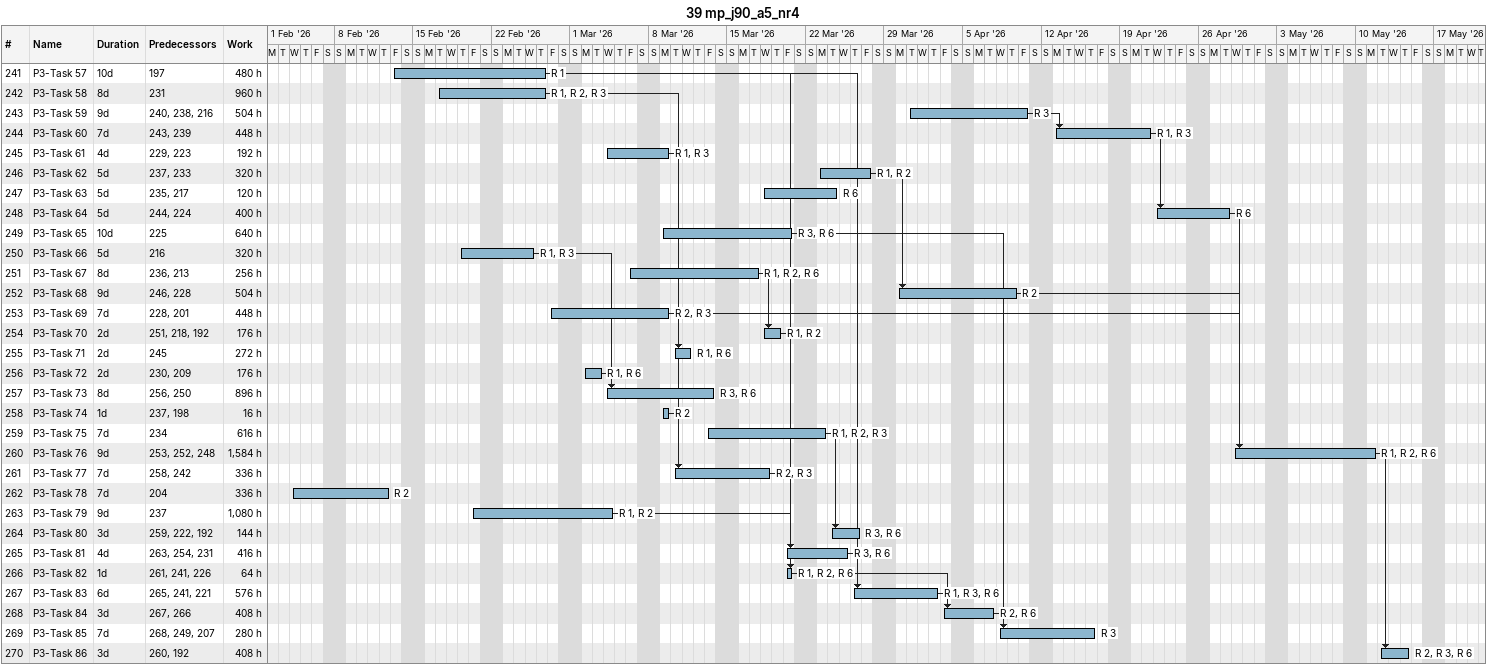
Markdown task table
39 mp_j90_a5_nr4

| ID | Task | Duration | Start | Finish | Predecessors | Resources | Work (h) |
|---|---|---|---|---|---|---|---|
| 241 | P3-Task 57 | 10d | 2026-02-13 | 2026-02-26 | 197 | R 1 | 480 |
| 242 | P3-Task 58 | 8d | 2026-02-17 | 2026-02-26 | 231 | R 1, R 2, R 3 | 960 |
| 243 | P3-Task 59 | 9d | 2026-03-31 | 2026-04-10 | 240, 238, 216 | R 3 | 504 |
| 244 | P3-Task 60 | 7d | 2026-04-13 | 2026-04-21 | 243, 239 | R 1, R 3 | 448 |
| 245 | P3-Task 61 | 4d | 2026-03-04 | 2026-03-09 | 229, 223 | R 1, R 3 | 192 |
| 246 | P3-Task 62 | 5d | 2026-03-23 | 2026-03-27 | 237, 233 | R 1, R 2 | 320 |
| 247 | P3-Task 63 | 5d | 2026-03-18 | 2026-03-24 | 235, 217 | R 6 | 120 |
| 248 | P3-Task 64 | 5d | 2026-04-22 | 2026-04-28 | 244, 224 | R 6 | 400 |
| 249 | P3-Task 65 | 10d | 2026-03-09 | 2026-03-20 | 225 | R 3, R 6 | 640 |
| 250 | P3-Task 66 | 5d | 2026-02-19 | 2026-02-25 | 216 | R 1, R 3 | 320 |
| 251 | P3-Task 67 | 8d | 2026-03-06 | 2026-03-17 | 236, 213 | R 1, R 2, R 6 | 256 |
| 252 | P3-Task 68 | 9d | 2026-03-30 | 2026-04-09 | 246, 228 | R 2 | 504 |
| 253 | P3-Task 69 | 7d | 2026-02-27 | 2026-03-09 | 228, 201 | R 2, R 3 | 448 |
| 254 | P3-Task 70 | 2d | 2026-03-18 | 2026-03-19 | 251, 218, 192 | R 1, R 2 | 176 |
| 255 | P3-Task 71 | 2d | 2026-03-10 | 2026-03-11 | 245 | R 1, R 6 | 272 |
| 256 | P3-Task 72 | 2d | 2026-03-02 | 2026-03-03 | 230, 209 | R 1, R 6 | 176 |
| 257 | P3-Task 73 | 8d | 2026-03-04 | 2026-03-13 | 256, 250 | R 3, R 6 | 896 |
| 258 | P3-Task 74 | 1d | 2026-03-09 | 2026-03-09 | 237, 198 | R 2 | 16 |
| 259 | P3-Task 75 | 7d | 2026-03-13 | 2026-03-23 | 234 | R 1, R 2, R 3 | 616 |
| 260 | P3-Task 76 | 9d | 2026-04-29 | 2026-05-11 | 253, 252, 248 | R 1, R 2, R 6 | 1584 |
| 261 | P3-Task 77 | 7d | 2026-03-10 | 2026-03-18 | 258, 242 | R 2, R 3 | 336 |
| 262 | P3-Task 78 | 7d | 2026-02-04 | 2026-02-12 | 204 | R 2 | 336 |
| 263 | P3-Task 79 | 9d | 2026-02-20 | 2026-03-04 | 237 | R 1, R 2 | 1080 |
| 264 | P3-Task 80 | 3d | 2026-03-24 | 2026-03-26 | 259, 222, 192 | R 3, R 6 | 144 |
| 265 | P3-Task 81 | 4d | 2026-03-20 | 2026-03-25 | 263, 254, 231 | R 3, R 6 | 416 |
| 266 | P3-Task 82 | 1d | 2026-03-20 | 2026-03-20 | 261, 241, 226 | R 1, R 2, R 6 | 64 |
| 267 | P3-Task 83 | 6d | 2026-03-26 | 2026-04-02 | 265, 241, 221 | R 1, R 3, R 6 | 576 |
| 268 | P3-Task 84 | 3d | 2026-04-03 | 2026-04-07 | 267, 266 | R 2, R 6 | 408 |
| 269 | P3-Task 85 | 7d | 2026-04-08 | 2026-04-16 | 268, 249, 207 | R 3 | 280 |
| 270 | P3-Task 86 | 3d | 2026-05-12 | 2026-05-14 | 260, 192 | R 2, R 3, R 6 | 408 |
